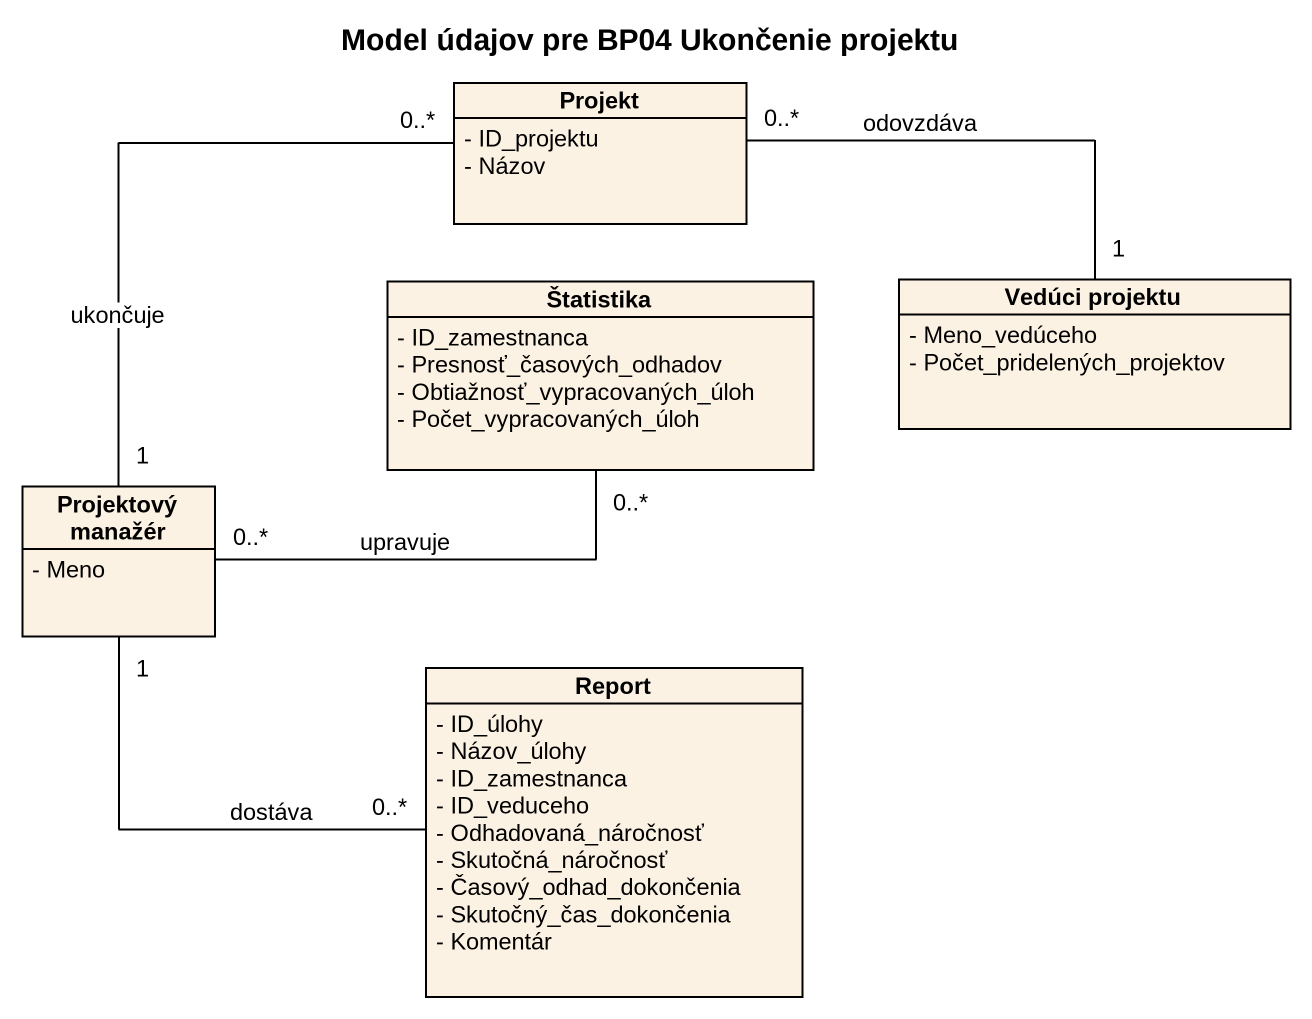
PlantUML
@startuml
title Model údajov pre BP04 Ukončenie projektu
hide circle
hide empty members
skinparam classAttributeIconSize 0
class Projekt {
  - ID_projektu
  - Názov
}
class Štatistika {
  - ID_zamestnanca
  - Presnosť_časových_odhadov
  - Obtiažnosť_vypracovaných_úloh
  - Počet_vypracovaných_úloh
}
class "Vedúci projektu" as Vedúci_projektu {
  - Meno_vedúceho
  - Počet_pridelených_projektov
}
class "Projektový manažér" as Projektový_manažér {
  - Meno
}
class Report {
  - ID_úlohy
  - Názov_úlohy
  - ID_zamestnanca
  - ID_veduceho
  - Odhadovaná_náročnosť
  - Skutočná_náročnosť
  - Časový_odhad_dokončenia
  - Skutočný_čas_dokončenia
  - Komentár
}
Projekt "0..*" -right- "1" Vedúci_projektu : odovzdáva
Projektový_manažér "1" -up- "0..*" Projekt : ukončuje
Projektový_manažér "0..*" -right- "0..*" Štatistika : upravuje
Projektový_manažér "1" -right- "0..*" Report : dostáva
@enduml
